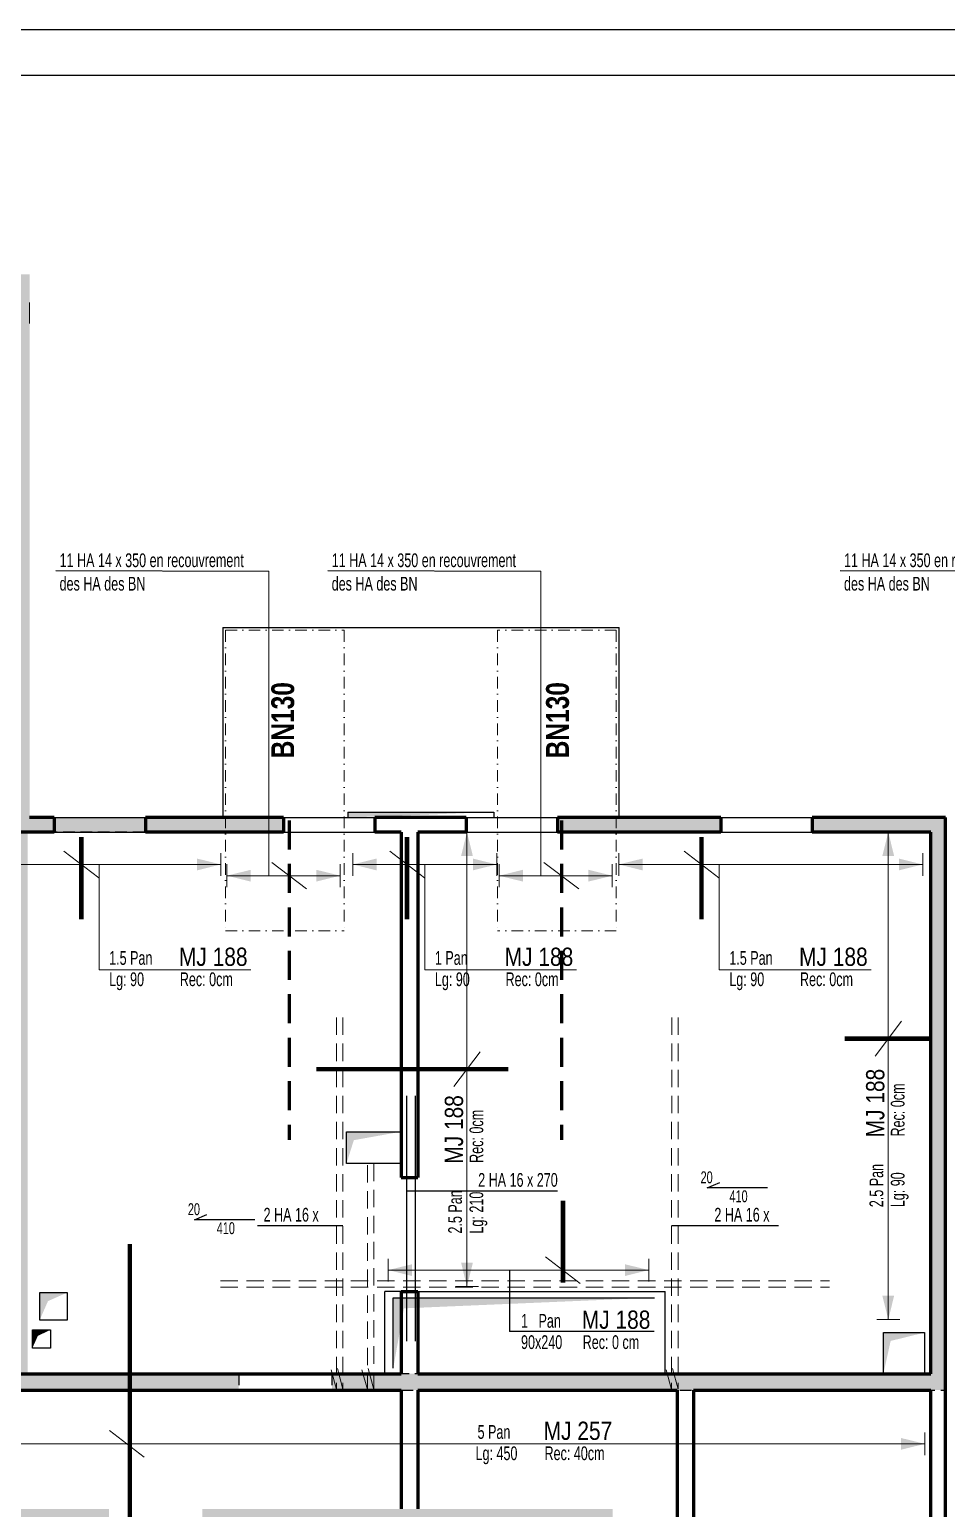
# Model space of a CAD drawing. Header units: millimetres. Extents: x 10483 to 17848, y -43633 to -39433.
# Drawn here: x 15140 to 16144, y -41053 to -39433 of the extents above; entities that cross this region are included whole.
import ezdxf
from ezdxf.enums import TextEntityAlignment as Align

# ---------------------------------------------------------------- set-up
doc = ezdxf.new("R2010")
doc.units = ezdxf.units.MM
for name, pattern in [('CACHE', [9.525, 6.35, -3.175]), ('CACHEX2', [19.05, 12.7, -6.35]), ('TIRETPTX2', [50.8, 25.4, -12.7, 0, -12.7])]:
    doc.linetypes.add(name, pattern=pattern)
for name, color, linetype in [('01-Cad  2', 1, 'Continuous'), ('01_ARMA_INF', 50, 'Continuous'), ('01_linteaux', 2, 'Continuous'), ('01_murs_sup', 2, 'CACHEX2'), ('01_poch_murs', 253, 'Continuous'), ('01_resv', 32, 'Continuous'), ('01_texte', 230, 'Continuous')]:
    doc.layers.add(name, color=color, linetype=linetype)
doc.layers.add('01_murs_coup', color=5, linetype='Continuous', lineweight=60)
doc.layers.add('01_tram_axes', color=2, linetype='TIRETPTX2', lineweight=9)
doc.styles.add('impact', font='impact.ttf')
doc.styles.add('PATIO', font='ARIALN.TTF')
pattern_1 = [(135, (1486.9405, 7129.7074), (-11.2253202, 9e-16), [7.9375, -7.9375])]

msp = doc.modelspace()

# ---------------------------------------------------------------- hatches: boundary and pattern name
at = {"layer": '01_murs_sup', "ltscale": 200}
h = msp.add_hatch(dxfattribs=at)
h.set_pattern_fill('DASH', color=256, scale=2.5, angle=135)
h.set_pattern_definition(pattern_1)
h.paths.add_polyline_path([(15140.43, -39701.15), (14805.48, -39701.15), (14805.48, -39721.15), (15120.43, -39721.15), (15120.39, -40296.13), (15100.26, -40296.13), (15100.26, -40316.13), (15120.43, -40316.13), (15120.43, -40905.13), (15085.39, -40905.13), (15085.39, -40923.09), (15369.43, -40923.09), (15369.43, -40905.13), (15138.43, -40905.13), (15138.43, -40312.13), (15418.43, -40312.13), (15418.43, -40296.13), (15140.43, -40296.13)])
h.paths.add_polyline_path([(14997.18, -40296.13), (14955.47, -40296.13), (14955.47, -39865.07), (14751.12, -39865.07), (14751.12, -39885.07), (14935.47, -39885.07), (14935.47, -40296.13), (14577.47, -40296.13), (14577.47, -40659.13), (14595.47, -40659.13), (14595.47, -40316.13), (14935.47, -40316.13), (14935.47, -40321.03), (14955.52, -40321.03), (14955.47, -40316.13), (14997.18, -40316.13)])
h = msp.add_hatch(dxfattribs=at)
h.set_pattern_fill('DASH', color=256, scale=2.5, angle=135)
h.set_pattern_definition(pattern_1)
h.paths.add_polyline_path([(14955.43, -40454.13), (14935.47, -40454.13), (14935.47, -40875.13), (14955.47, -40875.13)])
h.paths.add_polyline_path([(15897.43, -40296.13), (15718.43, -40296.13), (15718.43, -40312.13), (15897.43, -40312.13)], flags=17)
h.paths.add_polyline_path([(16143.43, -40296.13), (15997.43, -40296.13), (15997.43, -40312.13), (16127.43, -40312.13), (16127.43, -40905.14), (15471.43, -40905.14), (15471.43, -40923.09), (16143.43, -40923.14)])
h.paths.add_polyline_path([(15778.85, -41053.18), (15329.43, -41053.18), (15329.43, -41071.13), (15547.43, -41071.13), (15547.43, -41664.13), (15444.43, -41664.13), (15444.43, -41680.13), (15724.43, -41680.13), (15724.43, -41664.13), (15565.43, -41664.13), (15565.43, -41071.13), (15778.85, -41071.09)])
h.paths.add_polyline_path([(17057.43, -40905.14), (16741.47, -40905.14), (16741.39, -40312.13), (16837.43, -40312.13), (16837.43, -40296.13), (16577.43, -40296.13), (16577.43, -40312.13), (16723.47, -40312.13), (16723.47, -40905.14), (16511.47, -40905.14), (16511.47, -40923.14), (17057.43, -40923.14)])
h = msp.add_hatch(dxfattribs=at)
h.set_pattern_fill('DASH', color=256, scale=2.5, angle=135)
h.set_pattern_definition(pattern_1)
h.paths.add_polyline_path([(15227.33, -41053.13), (14816.42, -41053.13, 0.2561511), (14069.86, -40643.81), (13786.34, -40643.81), (13786.34, -40496.41), (13766.34, -40496.41), (13766.34, -40663.81), (14069.86, -40663.81, -0.2587896), (14804.13, -41071.13), (14935.43, -41071.13), (14935.43, -41491.45), (14955.43, -41491.45), (14955.43, -41071.13), (15227.44, -41071.18)])

# ---------------------------------------------------------------- linework, layer by layer
at = {"layer": '01-Cad  2'}
for p, q in [((10483.45, -39433.32, 9.99), (17848.3, -39433.32, 9.99)), ((10533.45, -39483.32, -0.3), (17797.3, -39483.32, -0.3))]:
    msp.add_line(p, q, dxfattribs=at)
at = {"layer": '01_ARMA_INF', "linetype": 'CACHE', "lineweight": 0, "ltscale": 4, "const_width": 5, "flags": 128}
for points in [[(15197.11, -40317.58), (15197.11, -40407.58)], [(15553.8, -40317.58), (15553.8, -40407.58)], [(15876.22, -40317.58), (15876.22, -40407.58)], [(16033.11, -40538.27), (16125.89, -40538.27)], [(15454.54, -40571.66), (15664.54, -40571.66)], [(15250.23, -40763.13), (15250.23, -41213.13)]]:
    msp.add_lwpolyline(points, dxfattribs=at)
at = {"layer": '01_linteaux', "ltscale": 0.1}
for p, q in [((15351.9, -40088.13), (15351.9, -40296.13)), ((15351.9, -40088.13), (15785.9, -40088.13)), ((15785.9, -40296.13), (15785.9, -40088.13)), ((15167.43, -40296.13), (15267.43, -40296.13)), ((15418.43, -40296.13), (15518.43, -40296.13)), ((15488.9, -40290.13), (15648.9, -40290.13)), ((15488.9, -40290.13), (15488.9, -40296.13)), ((15618.43, -40296.13), (15718.43, -40296.13)), ((15648.9, -40290.13), (15648.9, -40296.13)), ((15897.45, -40296.13), (15997.45, -40296.13)), ((15167.43, -40312.13), (15267.43, -40312.13)), ((15418.43, -40312.13), (15518.43, -40312.13)), ((15618.43, -40312.13), (15718.43, -40312.13)), ((15897.45, -40312.13), (15997.45, -40312.13)), ((15529.43, -40905.13), (15529.43, -40815.13)), ((15547.43, -40815.13), (15529.43, -40815.13)), ((15565.43, -40815.13), (15836.43, -40815.13)), ((15836.43, -40905.13), (15836.43, -40815.13))]:
    msp.add_line(p, q, dxfattribs=at)
at = {"layer": '01_linteaux', "linetype": 'CACHEX2', "lineweight": 0, "ltscale": 2, "const_width": 5, "flags": 128}
msp.add_lwpolyline([(15724.46, -40715.49), (15724.46, -40805.49)], dxfattribs=at)
at = {"layer": '01_linteaux', "ltscale": 0.1}
msp.add_solid([(15488.9, -40296.13), (15488.9, -40290.13), (15648.9, -40290.13)], dxfattribs=at)
at = {"layer": '01_murs_coup', "linetype": 'Continuous', "lineweight": 5}
msp.add_line((15140.43, -39755.13), (15140.43, -39732.15), dxfattribs=at)
msp.add_line((15140.43, -39755.13), (15140.43, -39732.15), dxfattribs=at)
at = {"layer": '01_murs_coup', "ltscale": 0.1}
for p, q in [((15167.43, -40296.13), (15140.43, -40296.13)), ((15167.43, -40296.13), (15167.43, -40312.13)), ((15418.43, -40296.13), (15267.43, -40296.13)), ((15267.43, -40296.13), (15267.43, -40312.13)), ((15418.43, -40296.13), (15418.43, -40312.13)), ((15618.43, -40296.13), (15518.43, -40296.13)), ((15518.43, -40296.13), (15518.43, -40312.13)), ((15618.43, -40296.13), (15518.43, -40296.13)), ((15618.43, -40296.13), (15618.43, -40312.13)), ((15897.45, -40296.13), (15718.43, -40296.13)), ((15718.43, -40296.13), (15718.43, -40312.13)), ((15897.45, -40296.13), (15897.45, -40312.13)), ((16143.43, -40296.13), (15997.45, -40296.13)), ((15997.45, -40296.13), (15997.45, -40312.13)), ((16143.43, -41680.13), (16143.43, -40296.13)), ((15167.43, -40312.13), (14955.43, -40312.13)), ((15418.43, -40312.13), (15267.43, -40312.13)), ((15547.43, -40312.13), (15518.43, -40312.13)), ((15547.43, -40312.13), (15547.43, -40690.14)), ((15618.43, -40312.13), (15565.43, -40312.13)), ((15565.43, -40312.13), (15565.43, -40690.14)), ((15897.45, -40312.13), (15718.43, -40312.13)), ((16127.43, -40312.13), (15997.45, -40312.13)), ((16127.43, -40905.13), (16127.43, -40312.13)), ((15547.43, -40690.14), (15565.43, -40690.14)), ((15547.43, -40815.13), (15547.43, -40905.13)), ((15547.43, -40815.13), (15565.43, -40815.13)), ((15565.43, -40815.13), (15565.43, -40905.13)), ((14955.43, -40905.13), (15547.43, -40905.13)), ((15565.43, -40905.13), (16127.43, -40905.13)), ((14955.43, -40923.13), (15547.43, -40923.13)), ((15547.43, -40923.13), (15547.43, -41053.13)), ((15565.43, -40923.13), (15565.43, -41053.13)), ((15565.43, -40923.13), (15849.43, -40923.13)), ((15849.43, -40923.13), (15849.43, -41071.13)), ((15867.43, -40923.13), (15867.43, -41071.13)), ((15867.43, -40923.13), (16127.43, -40923.13)), ((16127.43, -41664.13), (16127.43, -40923.13))]:
    msp.add_line(p, q, dxfattribs=at)
at = {"layer": '01_murs_coup', "linetype": 'CACHE', "ltscale": 5}
for p, q in [((15424.74, -40299.21), (15424.74, -40649.21)), ((15722.74, -40299.21), (15722.74, -40649.21))]:
    msp.add_line(p, q, dxfattribs=at)
at = {"layer": '01_murs_sup'}
for p, q in [((15418.43, -40296.13), (15418.43, -40312.13)), ((15718.43, -40312.13), (15718.43, -40296.13)), ((15718.43, -40296.13), (15897.43, -40296.13)), ((15897.43, -40296.13), (15897.43, -40312.13)), ((16143.43, -40296.13), (15997.43, -40296.13)), ((15997.43, -40296.13), (15997.43, -40312.13)), ((16143.43, -40923.14), (16143.43, -40296.13)), ((15418.43, -40312.13), (15138.43, -40312.13)), ((15897.43, -40312.13), (15718.43, -40312.13)), ((15997.43, -40312.13), (16127.43, -40312.13)), ((16127.43, -40312.13), (16127.43, -40905.14)), ((15138.43, -40905.13), (15369.43, -40905.13)), ((15369.43, -40905.13), (15369.43, -40923.09)), ((15471.43, -40905.13), (15471.43, -40923.09)), ((16127.43, -40905.14), (15471.43, -40905.14)), ((15369.43, -40923.09), (15085.39, -40923.09)), ((15471.43, -40923.09), (16143.43, -40923.14))]:
    msp.add_line(p, q, dxfattribs=at)
at = {"layer": '01_poch_murs', "ltscale": 200}
for p, q in [((15538.7, -40898.94), (15538.7, -40821.88)), ((15538.7, -40821.88), (15824.74, -40821.88))]:
    msp.add_line(p, q, dxfattribs=at)
for points in [[(15538.7, -40898.94), (15538.7, -40821.88), (15550.38, -40833.56)], [(15538.7, -40821.88), (15824.74, -40821.88), (15550.38, -40833.56)]]:
    msp.add_solid(points, dxfattribs=at)
at = {"layer": '01_resv', "ltscale": 200}
for p, q in [((15487.43, -40640.13), (15547.43, -40640.13)), ((15487.43, -40675.09), (15487.43, -40640.13)), ((15547.43, -40640.13), (15547.43, -40675.09)), ((15547.43, -40675.09), (15487.43, -40675.09)), ((15151.5, -40816.33), (15181.5, -40816.33)), ((15151.5, -40846.33), (15151.5, -40816.33)), ((15181.5, -40816.33), (15181.5, -40846.33)), ((15181.5, -40846.33), (15151.5, -40846.33)), ((15143.47, -40857.13), (15163.37, -40857.13)), ((15143.47, -40877.13), (15143.47, -40857.13)), ((15163.37, -40857.13), (15163.37, -40877.13)), ((16075.43, -40905.13), (16075.43, -40860.13)), ((16075.43, -40860.13), (16120.43, -40860.13)), ((16120.43, -40860.13), (16120.43, -40905.13)), ((15163.37, -40877.13), (15143.47, -40877.13)), ((16120.43, -40905.13), (16075.43, -40905.13))]:
    msp.add_line(p, q, dxfattribs=at)
for points in [[(15487.43, -40675.09), (15487.43, -40640.13), (15495.5, -40649.41)], [(15487.43, -40640.13), (15547.43, -40640.13), (15495.5, -40649.41)], [(15151.5, -40846.33), (15151.5, -40816.33), (15160.59, -40825.62)], [(15151.5, -40816.33), (15181.5, -40816.33), (15160.59, -40825.62)], [(15143.47, -40877.13), (15143.47, -40857.13), (15149.5, -40863.64)], [(15143.47, -40857.13), (15163.37, -40857.13), (15149.5, -40863.64)], [(16075.43, -40905.13), (16075.43, -40860.13), (16083.35, -40869.24)], [(16075.43, -40860.13), (16120.43, -40860.13), (16083.35, -40869.24)]]:
    msp.add_solid(points, dxfattribs=at)
at = {"layer": '01_texte', "ltscale": 5}
for p, q in [((15169.05, -40025.57), (15402.42, -40026.18)), ((15467.05, -40025.57), (15700.42, -40026.18)), ((16028.05, -40025.57), (16261.42, -40026.18)), ((15718.7, -40705.09), (15553.05, -40705.09)), ((15483.62, -40743.24), (15390.2, -40743.24)), ((15960.54, -40743.24), (15843.51, -40743.23))]:
    msp.add_line(p, q, dxfattribs=at)
at = {"layer": '01_texte', "linetype": 'Continuous', "lineweight": 0}
for p, q in [((15402.42, -40359.8), (15402.42, -40026.18)), ((15700.42, -40359.8), (15700.42, -40026.18)), ((15606.92, -40312.13), (15631.88, -40312.13)), ((15619.4, -40809.66), (15619.4, -40312.13)), ((16068.27, -40312.13), (16093.23, -40312.13)), ((16080.75, -40845.83), (16080.75, -40312.13)), ((15178.07, -40333.01), (15216.14, -40362.02)), ((15349.93, -40335.03), (15349.93, -40359.99)), ((15494.31, -40335.03), (15494.31, -40359.99)), ((15534.76, -40333.01), (15572.83, -40362.02)), ((15651.99, -40335.03), (15651.99, -40359.99)), ((15785.64, -40335.03), (15785.64, -40359.99)), ((15857.18, -40333.01), (15895.26, -40362.02)), ((16118.45, -40335.03), (16118.45, -40359.99)), ((14963.75, -40347.51), (15349.93, -40347.51)), ((15216.46, -40347.51), (15216.46, -40462.9)), ((15356.57, -40347.32), (15356.57, -40372.28)), ((15405.7, -40345.3), (15443.77, -40374.31)), ((15480.5, -40347.32), (15480.5, -40372.28)), ((15494.31, -40347.51), (15651.99, -40347.51)), ((15573.15, -40347.51), (15573.15, -40462.9)), ((15654.57, -40347.32), (15654.57, -40372.28)), ((15703.7, -40345.3), (15741.77, -40374.31)), ((15778.5, -40347.32), (15778.5, -40372.28)), ((15785.64, -40347.51), (16118.45, -40347.51)), ((15895.57, -40347.51), (15895.57, -40462.9)), ((15356.57, -40359.8), (15480.5, -40359.8)), ((15654.57, -40359.8), (15778.5, -40359.8)), ((15216.46, -40462.9), (15382.74, -40462.9)), ((15573.15, -40462.9), (15739.43, -40462.9)), ((15895.57, -40462.9), (16061.86, -40462.9)), ((16066.25, -40557.31), (16095.26, -40519.24)), ((15604.9, -40590.69), (15633.91, -40552.62)), ((15533.22, -40804.16), (15533.22, -40779.2)), ((15705.43, -40777.17), (15743.5, -40806.18)), ((15818.44, -40804.16), (15818.44, -40779.2)), ((15818.44, -40791.68), (15533.22, -40791.68)), ((15606.92, -40809.66), (15631.88, -40809.66)), ((16068.27, -40845.83), (16093.23, -40845.83)), ((15476.64, -40922.29), (15470.53, -40900.86)), ((15483.61, -40921.93), (15477.5, -40899.34)), ((15510.44, -40922.34), (15504.33, -40900.86)), ((15517.41, -40922.4), (15511.3, -40899.34)), ((15843.54, -40922.29), (15837.43, -40900.86)), ((15850.51, -40921.93), (15844.4, -40899.34)), ((15227.96, -40967.44), (15266.03, -40996.44)), ((14962.26, -40981.94), (16120.75, -40981.94)), ((16120.75, -40969.46), (16120.75, -40994.42))]:
    msp.add_line(p, q, dxfattribs=at)
at = {"layer": '01_texte', "linetype": 'CACHE', "lineweight": 0, "ltscale": 3}
for p, q in [((15476.66, -40515.13), (15476.64, -40922.29)), ((15483.63, -40515.13), (15483.61, -40921.93)), ((15843.56, -40515.13), (15843.54, -40922.29)), ((15850.53, -40515.13), (15850.51, -40921.93)), ((15510.46, -40676.6), (15510.44, -40922.34)), ((15517.43, -40675.09), (15517.41, -40922.4)), ((15349.43, -40803.32), (16016.43, -40803.33)), ((15349.43, -40810.4), (16016.43, -40810.41))]:
    msp.add_line(p, q, dxfattribs=at)
at = {"layer": '01_texte', "ltscale": 200}
for p, q in [((15553.05, -40600.85), (15553.05, -40869.55)), ((15562.74, -40600.85), (15562.74, -40869.55)), ((15665.9, -40791.68), (15665.9, -40858.86)), ((15824.42, -40858.86), (15665.9, -40858.86))]:
    msp.add_line(p, q, dxfattribs=at)
at = {"layer": '01_texte'}
for p, q in [((15882.35, -40701.54), (15896.17, -40695.71)), ((15948.44, -40701.54), (15882.35, -40701.54)), ((15320.87, -40736.47), (15334.7, -40730.64)), ((15386.96, -40736.47), (15320.87, -40736.47))]:
    msp.add_line(p, q, dxfattribs=at)
at = {"layer": '01_texte', "linetype": 'Continuous', "lineweight": 0}
for points in [[(15619.4, -40312.13), (15612.94, -40338.23), (15619.4, -40338.23)], [(15619.4, -40312.13), (15625.86, -40338.23), (15619.4, -40338.23)], [(16080.75, -40312.13), (16074.29, -40338.23), (16080.75, -40338.23)], [(16080.75, -40312.13), (16087.21, -40338.23), (16080.75, -40338.23)], [(15349.93, -40347.51), (15323.83, -40341.05), (15323.83, -40347.51)], [(15349.93, -40347.51), (15323.83, -40353.97), (15323.83, -40347.51)], [(15494.31, -40347.51), (15520.4, -40341.05), (15520.4, -40347.51)], [(15494.31, -40347.51), (15520.4, -40353.97), (15520.4, -40347.51)], [(15651.99, -40347.51), (15625.9, -40341.05), (15625.9, -40347.51)], [(15651.99, -40347.51), (15625.9, -40353.97), (15625.9, -40347.51)], [(15785.64, -40347.51), (15811.74, -40341.05), (15811.74, -40347.51)], [(15785.64, -40347.51), (15811.74, -40353.97), (15811.74, -40347.51)], [(16118.45, -40347.51), (16092.36, -40341.05), (16092.36, -40347.51)], [(16118.45, -40347.51), (16092.36, -40353.97), (16092.36, -40347.51)], [(15356.57, -40359.8), (15382.66, -40353.34), (15382.66, -40359.8)], [(15356.57, -40359.8), (15382.66, -40366.26), (15382.66, -40359.8)], [(15480.5, -40359.8), (15454.4, -40353.34), (15454.4, -40359.8)], [(15480.5, -40359.8), (15454.4, -40366.26), (15454.4, -40359.8)], [(15654.57, -40359.8), (15680.66, -40353.34), (15680.66, -40359.8)], [(15654.57, -40359.8), (15680.66, -40366.26), (15680.66, -40359.8)], [(15778.5, -40359.8), (15752.4, -40353.34), (15752.4, -40359.8)], [(15778.5, -40359.8), (15752.4, -40366.26), (15752.4, -40359.8)], [(15533.22, -40791.68), (15559.31, -40785.22), (15559.31, -40791.68)], [(15619.4, -40809.66), (15612.94, -40783.56), (15619.4, -40783.56)], [(15619.4, -40809.66), (15625.86, -40783.56), (15619.4, -40783.56)], [(15818.44, -40791.68), (15792.35, -40785.22), (15792.35, -40791.68)], [(15533.22, -40791.68), (15559.31, -40798.14), (15559.31, -40791.68)], [(15818.44, -40791.68), (15792.35, -40798.14), (15792.35, -40791.68)], [(16080.75, -40845.83), (16074.29, -40819.73), (16080.75, -40819.73)], [(16080.75, -40845.83), (16087.21, -40819.73), (16080.75, -40819.73)], [(16120.75, -40981.94), (16094.66, -40975.48), (16094.66, -40981.94)], [(16120.75, -40981.94), (16094.66, -40988.4), (16094.66, -40981.94)]]:
    msp.add_solid(points, dxfattribs=at)
at = {"layer": '01_tram_axes', "ltscale": 0.5}
for p, q in [((15354.9, -40091.13), (15354.9, -40420.13)), ((15354.9, -40091.13), (15484.9, -40091.13)), ((15484.9, -40091.13), (15484.9, -40420.13)), ((15652.9, -40091.13), (15652.9, -40420.13)), ((15782.9, -40091.13), (15652.9, -40091.13)), ((15782.9, -40091.13), (15782.9, -40420.13)), ((15354.9, -40420.13), (15484.9, -40420.13)), ((15782.9, -40420.13), (15652.9, -40420.13))]:
    msp.add_line(p, q, dxfattribs=at)

# ---------------------------------------------------------------- texts
at = {"layer": '01_texte', "ltscale": 5, "style": 'PATIO', "width": 0.8}
for s, height, p in [('11 HA 14 x 350 en recouvrement', 15, (15173.29, -40021.91)), ('11 HA 14 x 350 en recouvrement', 15, (15471.29, -40021.91)), ('11 HA 14 x 350 en recouvrement', 15, (16032.29, -40021.91)), ('des HA des BN', 15, (15173.29, -40047.56)), ('des HA des BN', 15, (15471.29, -40047.56)), ('des HA des BN', 15, (16032.29, -40047.56)), ('1.5 Pan', 15, (15227.57, -40457.37)), ('1 Pan', 15, (15584.26, -40457.37)), ('1.5 Pan', 15, (15906.69, -40457.37)), ('Lg: 90', 15, (15227.57, -40480.7)), ('Rec: 0cm', 15, (15304.97, -40480.7)), ('Lg: 90', 15, (15584.26, -40480.7)), ('Rec: 0cm', 15, (15661.66, -40480.7)), ('Lg: 90', 15, (15906.69, -40480.7)), ('Rec: 0cm', 15, (15984.08, -40480.7)), ('2 HA 16 x 270', 15, (15631.68, -40700.38)), ('20', 13, (15875.24, -40696.59)), ('410', 13, (15906.86, -40717.35)), ('20', 13, (15313.77, -40731.52)), ('2 HA 16 x', 15, (15396.69, -40738.53)), ('2 HA 16 x', 15, (15890.33, -40738.53)), ('410', 13, (15345.39, -40752.28)), ('1   Pan', 15, (15678.63, -40854.73)), ('90x240', 15, (15678.63, -40878.07)), ('Rec: 0 cm', 15, (15746.13, -40878.07)), ('5 Pan', 15, (15631, -40976.4)), ('Lg: 450', 15, (15628.8, -40999.74)), ('Rec: 40cm', 15, (15704.34, -40999.74))]:
    msp.add_text(s, height=height, dxfattribs=at).set_placement(p)
at = {"layer": '01_texte', "style": 'impact'}
for p in [(15437.63, -40189.58), (15738.51, -40189.58)]:
    msp.add_text('BN130', height=25, rotation=90, dxfattribs=at).set_placement(p, align=Align.BOTTOM_CENTER)
at = {"layer": '01_texte', "ltscale": 5, "style": 'PATIO'}
for s, p in [('MJ 188', (15303.97, -40458.58)), ('MJ 188', (15660.66, -40458.58)), ('MJ 188', (15983.09, -40458.58)), ('MJ 188', (15745.13, -40855.94)), ('MJ 257', (15703.34, -40977.61))]:
    msp.add_text(s, height=20, dxfattribs=at).set_placement(p)
for p in [(16076.43, -40646.39), (15615.08, -40675.26)]:
    msp.add_text('MJ 188', height=20, rotation=90, dxfattribs=at).set_placement(p)
at = {"layer": '01_texte', "ltscale": 5, "style": 'PATIO', "width": 0.8}
for s, p in [('Rec: 0cm', (16098.55, -40645.39)), ('Rec: 0cm', (15637.21, -40674.27)), ('2.5 Pan', (16075.22, -40722.79)), ('Lg: 90', (16098.55, -40722.79)), ('2.5 Pan', (15613.87, -40751.66)), ('Lg: 210', (15637.21, -40751.66))]:
    msp.add_text(s, height=15, rotation=90, dxfattribs=at).set_placement(p)

doc.saveas('drawing.dxf')
